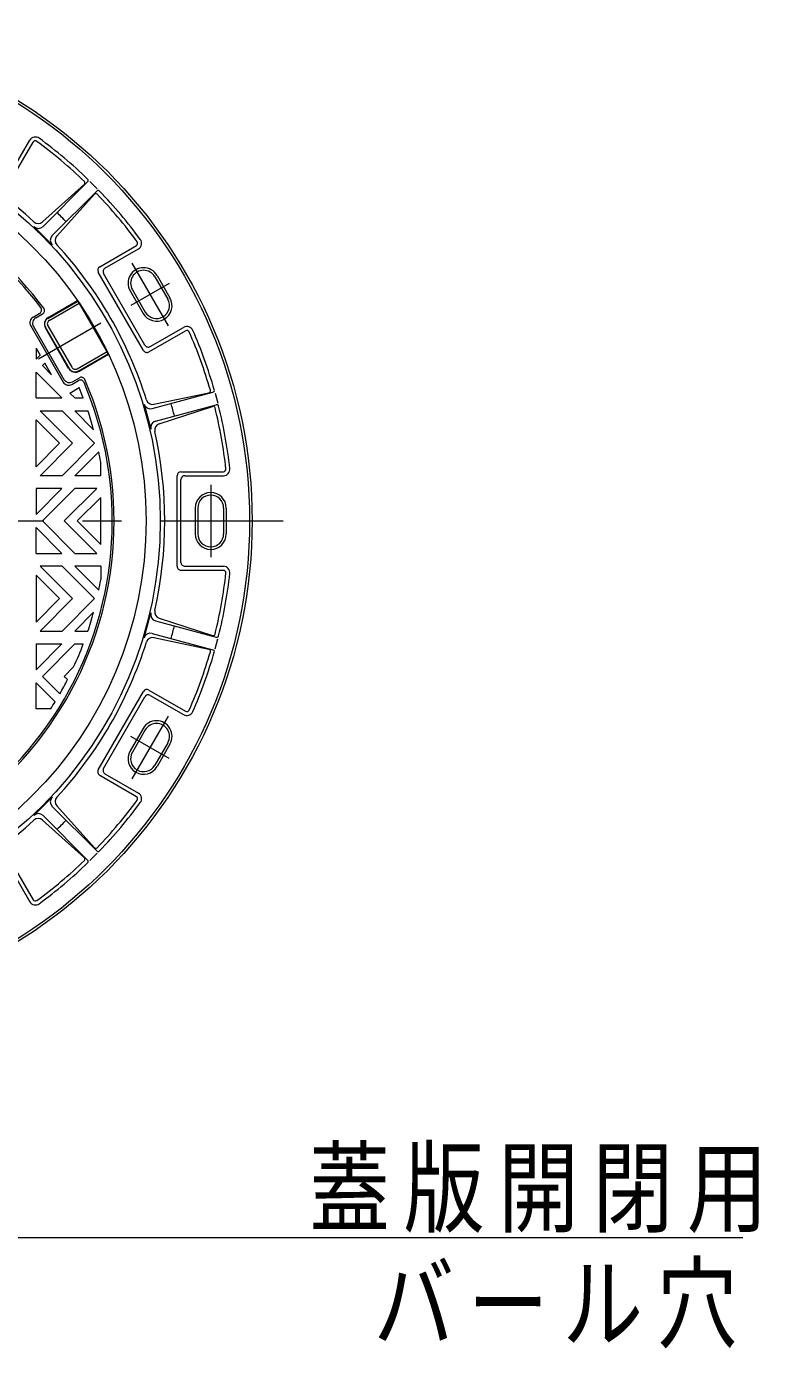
# Model space of a CAD drawing. Units: millimetres, scale not verified. Extents: x -5968 to 5968, y -4228 to 4228.
# Drawn here: x 2580 to 3146, y -1997 to -976 of the extents above; entities that cross this region are included whole.
import ezdxf

# ---------------------------------------------------------------- set-up
doc = ezdxf.new("R2010")
doc.units = ezdxf.units.MM
doc.header["$LTSCALE"] = 30
doc.linetypes.add('CHAIN1', pattern=[8, 5, -1, 1, -1])
doc.linetypes.add('DOUBLE_CHAIN1', pattern=[8.8, 5, -1, 0.6, -0.6, 0.6, -1])
doc.layers.add('0-0_枠', color=3, linetype='Continuous', lineweight=9)
doc.styles.add('ＭＳ ゴシック', font='')
doc.styles.get('ＭＳ ゴシック').set_extended_font_data('MS Gothic')

msp = doc.modelspace()

# ---------------------------------------------------------------- linework, layer by layer
at = {"layer": '0-0_枠'}
for p, q in [((2567.64, -1089.4), (2582.53, -1063.61)), ((2568.74, -1093.5), (2585.13, -1065.11)), ((2592.37, -1126.59), (2624.7, -1097.58)), ((2592.78, -1130.17), (2627.2, -1095.74)), ((2599.85, -1137.24), (2634.27, -1102.81)), ((2628.97, -1095.39), (2634.63, -1101.05)), ((2603.43, -1137.64), (2632.44, -1105.32)), ((2585.71, -1130.17), (2599.85, -1144.31)), ((2636.52, -1161.28), (2664.91, -1144.89)), ((2640.62, -1162.38), (2666.41, -1147.49)), ((2670.42, -1226), (2635.42, -1165.38)), ((2671.52, -1221.9), (2639.52, -1166.48)), ((2679.1, -1169.03), (2689.1, -1186.35)), ((2680.83, -1168.03), (2690.83, -1185.35)), ((2660.05, -1180.03), (2670.05, -1197.35)), ((2661.78, -1179.03), (2671.78, -1196.35)), ((2674.52, -1227.1), (2702.91, -1210.71)), ((2675.62, -1223), (2701.41, -1208.11)), ((2677, -1270.88), (2724.03, -1258.27)), ((2678.44, -1267.57), (2720.94, -1258.61)), ((2725.74, -1258.85), (2727.81, -1266.58)), ((2670.88, -1267.34), (2676.05, -1286.66)), ((2679.59, -1280.53), (2726.62, -1267.93)), ((2682.49, -1282.67), (2723.77, -1269.18)), ((2696.33, -1392.69), (2696.33, -1322.69)), ((2699.33, -1319.69), (2732.11, -1319.69)), ((2699.33, -1389.69), (2699.33, -1325.69)), ((2702.33, -1322.69), (2732.11, -1322.69)), ((2710.33, -1347.69), (2710.33, -1367.69)), ((2712.33, -1347.69), (2712.33, -1367.69)), ((2732.33, -1347.69), (2732.33, -1367.69)), ((2734.33, -1347.69), (2734.33, -1367.69)), ((2699.33, -1395.69), (2732.11, -1395.69)), ((2702.33, -1392.69), (2732.11, -1392.69)), ((2670.88, -1448.04), (2676.05, -1428.72)), ((2679.59, -1434.84), (2726.62, -1447.44)), ((2682.49, -1432.7), (2723.77, -1446.19)), ((2677, -1444.5), (2724.03, -1457.1)), ((2678.44, -1447.8), (2720.94, -1456.76)), ((2725.74, -1456.52), (2727.81, -1448.8)), ((2635.42, -1550), (2670.42, -1489.38)), ((2674.52, -1488.28), (2702.91, -1504.67)), ((2639.52, -1548.9), (2671.52, -1493.48)), ((2675.62, -1492.38), (2701.41, -1507.27)), ((2670.05, -1518.03), (2660.05, -1535.35)), ((2671.78, -1519.03), (2661.78, -1536.35)), ((2689.1, -1529.03), (2679.1, -1546.35)), ((2690.83, -1530.03), (2680.83, -1547.35)), ((2636.52, -1554.1), (2664.91, -1570.49)), ((2640.62, -1553), (2666.41, -1567.89)), ((2599.85, -1571.06), (2585.71, -1585.21)), ((2599.85, -1578.14), (2634.27, -1612.56)), ((2603.43, -1577.73), (2632.44, -1610.06)), ((2592.37, -1588.78), (2624.7, -1617.8)), ((2592.78, -1585.21), (2627.2, -1619.63)), ((2568.74, -1621.88), (2585.13, -1650.27)), ((2634.63, -1614.33), (2628.97, -1619.99)), ((2567.64, -1625.98), (2582.53, -1651.77))]:
    msp.add_line(p, q, dxfattribs=at)
at = {"layer": '0-0_枠', "linetype": 'CHAIN1'}
for p, q in [((2661.44, -1158.44), (2689.44, -1206.94)), ((2690.16, -1174.19), (2660.58, -1191.27)), ((2722.33, -1329.69), (2722.33, -1385.69)), ((2689.44, -1508.44), (2661.44, -1556.94)), ((2690.16, -1541.19), (2660.58, -1524.11))]:
    msp.add_line(p, q, dxfattribs=at)
at = {"layer": '0-0_枠', "linetype": 'DOUBLE_CHAIN1'}
for p, q in [((2596.43, -1201.17), (2619.63, -1187.77)), ((2619.63, -1187.77), (2631.38, -1208.12)), ((2613.1, -1240.04), (2594.6, -1208)), ((2643.13, -1228.48), (2631.38, -1208.12)), ((2619.93, -1241.87), (2643.13, -1228.48))]:
    msp.add_line(p, q, dxfattribs=at)
at = {"layer": '0-0_枠', "color": 7}
for p, q in [((2596.75, -1200.4), (2619.35, -1187.36)), ((2597.57, -1202.82), (2620.75, -1189.43)), ((2585.09, -1200.21), (2590.18, -1197.27)), ((2587.14, -1200.76), (2592.36, -1197.75)), ((2583.26, -1207.04), (2608.26, -1250.34)), ((2585.31, -1207.59), (2608.81, -1248.29)), ((2612.56, -1239.78), (2594.56, -1208.6)), ((2596.47, -1206.92), (2614.97, -1238.96)), ((2619.07, -1240.06), (2642.25, -1226.67)), ((2620.76, -1241.97), (2643.35, -1228.93)), ((2615.09, -1252.17), (2620.18, -1249.23)), ((2615.64, -1250.12), (2620.86, -1247.11)), ((2562.3, -1911.22), (3133.37, -1911.22))]:
    msp.add_line(p, q, dxfattribs=at)
at = {"layer": '0-0_枠', "color": 7, "linetype": 'CHAIN1'}
for p, q in [((2589.27, -1232.44), (2637.33, -1204.69)), ((1963.29, -1357.69), (2778.18, -1357.69))]:
    msp.add_line(p, q, dxfattribs=at)
at = {"layer": '0-0_枠', "color": 4}
for p, q in [((2587.33, -1224.08), (2587.33, -1232.69)), ((2587.33, -1242.69), (2607.33, -1262.69)), ((2587.33, -1262.69), (2587.33, -1242.69)), ((2594.1, -1235.81), (2592.23, -1237.69)), ((2599.23, -1244.69), (2592.23, -1237.69)), ((2599.23, -1244.69), (2594.1, -1235.81)), ((2587.33, -1262.69), (2607.33, -1262.69)), ((2617.23, -1262.69), (2623.88, -1262.69)), ((2615.46, -1297.69), (2590.46, -1272.69)), ((2590.46, -1272.69), (2607.43, -1272.69)), ((2607.43, -1272.69), (2632.43, -1297.69)), ((2617.33, -1272.69), (2627.43, -1272.69)), ((2617.33, -1272.69), (2631.8, -1287.16)), ((2587.33, -1315.92), (2605.56, -1297.69)), ((2615.46, -1297.69), (2590.46, -1322.69)), ((2607.43, -1322.69), (2632.43, -1297.69)), ((2635.84, -1304.18), (2617.33, -1322.69)), ((2637.33, -1322.69), (2637.33, -1312.13)), ((2607.43, -1322.69), (2590.46, -1322.69)), ((2637.33, -1322.69), (2617.33, -1322.69)), ((2607.33, -1332.69), (2587.33, -1332.69)), ((2587.33, -1332.69), (2587.33, -1352.69)), ((2607.33, -1332.69), (2587.33, -1352.69)), ((2617.23, -1332.69), (2592.23, -1357.69)), ((2609.2, -1357.69), (2634.2, -1332.69)), ((2634.2, -1332.69), (2617.23, -1332.69)), ((2637.33, -1339.46), (2619.1, -1357.69)), ((2637.33, -1375.92), (2637.33, -1339.46)), ((2617.23, -1382.69), (2592.23, -1357.69)), ((2609.2, -1357.69), (2634.2, -1382.69)), ((2637.33, -1375.92), (2619.1, -1357.69)), ((2587.33, -1362.69), (2607.33, -1382.69)), ((2587.33, -1382.69), (2587.33, -1362.69)), ((2587.33, -1382.69), (2607.33, -1382.69)), ((2617.23, -1382.69), (2634.2, -1382.69)), ((2607.43, -1392.69), (2590.46, -1392.69)), ((2615.46, -1417.69), (2590.46, -1392.69)), ((2607.43, -1392.69), (2632.43, -1417.69)), ((2637.33, -1392.69), (2617.33, -1392.69)), ((2635.84, -1411.2), (2617.33, -1392.69)), ((2637.33, -1392.69), (2637.33, -1403.24)), ((2587.33, -1399.46), (2605.56, -1417.69)), ((2615.46, -1417.69), (2590.46, -1442.69)), ((2607.43, -1442.69), (2632.43, -1417.69)), ((2617.33, -1442.69), (2631.8, -1428.22)), ((2590.46, -1442.69), (2607.43, -1442.69)), ((2617.33, -1442.69), (2627.43, -1442.69)), ((2587.33, -1472.69), (2607.33, -1452.69)), ((2587.33, -1452.69), (2587.33, -1472.69)), ((2587.33, -1452.69), (2607.33, -1452.69)), ((2617.23, -1452.69), (2592.23, -1477.69)), ((2617.23, -1452.69), (2623.88, -1452.69)), ((2609.2, -1477.69), (2616.42, -1470.46)), ((2605.73, -1491.19), (2592.23, -1477.69)), ((2609.2, -1477.69), (2611.69, -1480.18)), ((2587.33, -1502.69), (2587.33, -1482.69)), ((2602.06, -1497.42), (2587.33, -1482.69)), ((2598.77, -1502.69), (2587.33, -1502.69))]:
    msp.add_line(p, q, dxfattribs=at)
for points in [[(2587.33, -1224.08), (2590.48, -1229.54), (2587.33, -1232.69)], [(2617.23, -1262.69), (2613.44, -1258.9), (2620.71, -1254.7)], [(2587.33, -1315.92), (2587.33, -1279.46), (2605.56, -1297.69)], [(2587.33, -1399.46), (2587.33, -1435.92), (2605.56, -1417.69)]]:
    msp.add_lwpolyline(points, dxfattribs=at)
at = {"layer": '0-0_枠'}
for radius in [382, 380, 311]:
    msp.add_circle((2372.33, -1357.69), radius, dxfattribs=at)
at = {"layer": '0-0_枠', "color": 7}
msp.add_circle((2372.33, -1357.69), 300, dxfattribs=at)
at = {"layer": '0-0_枠'}
for centre, radius, start, end in [((2372.33, -1357.69), 314.53, 47.29733, 72.70264), ((2586.86, -1066.11), 5, 53.65497, 150.00081), ((2372.33, -1357.69), 367, 46.01897, 53.65601), ((2586.86, -1066.11), 2, 53.65816, 150.004), ((2372.33, -1357.69), 364, 46.10173, 53.65602), ((2623.68, -1096.48), 1.5, 312.64594, 46.0253), ((2626.14, -1094.68), 1.5, 314.99989, 45.94736), ((2635.34, -1103.87), 1.5, 44.05423, 135.00169), ((2372.33, -1357.69), 367, 36.34399, 43.98102), ((2633.54, -1106.33), 1.5, 43.97629, 137.35565), ((2372.33, -1357.69), 364, 36.34398, 43.89825), ((2372.33, -1357.69), 332, 44.1371, 45.86287), ((2589.03, -1122.87), 5, 227.26852, 313.36514), ((2589.24, -1126.64), 5, 225, 315), ((2603.38, -1140.78), 5, 135, 225), ((2607.15, -1140.98), 5, 136.63486, 222.73148), ((2663.91, -1143.16), 2, 299.99864, 36.34448), ((2663.91, -1143.16), 5, 299.99864, 36.34448), ((2372.33, -1357.69), 314.53, 17.29735, 42.70264), ((2638.02, -1163.88), 3, 120.0006, 209.99998), ((2642.12, -1164.98), 3, 119.99998, 209.99998), ((2670.44, -1174.03), 12, 30, 210), ((2670.44, -1174.03), 10, 30, 210), ((2680.44, -1191.35), 12, 210, 30), ((2680.44, -1191.35), 10, 210, 30), ((2703.91, -1212.44), 5, 23.65497, 120.00081), ((2703.91, -1212.44), 2, 23.65816, 120.004), ((2372.33, -1357.69), 364, 16.10173, 23.65602), ((2372.33, -1357.69), 367, 16.01897, 23.65601), ((2674.12, -1220.4), 3, 210.00034, 300.0006), ((2673.02, -1224.5), 3, 209.99998, 300.00008), ((2677.41, -1262.68), 5, 197.26852, 283.36514), ((2720.61, -1257.15), 1.5, 282.64594, 16.0253), ((2723.64, -1256.83), 1.5, 284.99989, 15.94736), ((2675.71, -1266.05), 5, 195, 285), ((2372.33, -1357.69), 332, 14.1371, 15.86287), ((2724.22, -1270.62), 1.5, 13.97629, 107.35565), ((2372.33, -1357.69), 364, 6.34398, 13.89825), ((2727.01, -1269.38), 1.5, 14.05423, 105.00169), ((2372.33, -1357.69), 367, 6.34399, 13.98102), ((2680.88, -1285.36), 5, 105, 195), ((2684.04, -1287.43), 5, 106.63486, 192.73148), ((2372.33, -1357.69), 314.53, 347.29735, 12.70264), ((2732.11, -1317.69), 5, 269.99864, 6.34448), ((2699.33, -1322.69), 3, 90.0006, 179.99998), ((2702.33, -1325.69), 3, 89.99998, 179.99998), ((2732.11, -1317.69), 2, 269.99864, 6.34448), ((2722.33, -1347.69), 12, 0, 180), ((2722.33, -1347.69), 10, 0, 180), ((2722.33, -1367.69), 12, 180, 0), ((2722.33, -1367.69), 10, 180, 0), ((2699.33, -1392.69), 3, 179.99998, 270.00008), ((2702.33, -1389.69), 3, 180.00034, 270.0006), ((2372.33, -1357.69), 364, 346.10173, 353.65602), ((2372.33, -1357.69), 367, 346.01897, 353.65601), ((2732.11, -1397.69), 5, 353.65497, 90.00081), ((2732.11, -1397.69), 2, 353.65816, 90.004), ((2680.88, -1430.01), 5, 164.99971, 254.99971), ((2684.04, -1427.95), 5, 167.26868, 253.3653), ((2372.33, -1357.69), 332, 344.1371, 345.86287), ((2675.71, -1449.33), 5, 75, 165), ((2677.41, -1452.69), 5, 76.63457, 162.73119), ((2724.22, -1444.76), 1.5, 252.64481, 346.02417), ((2727.01, -1445.99), 1.5, 254.99876, 345.94623), ((2372.33, -1357.69), 314.53, 317.29735, 342.70267), ((2372.33, -1357.69), 364, 336.34398, 343.89825), ((2372.33, -1357.69), 367, 336.34399, 343.98102), ((2720.61, -1458.23), 1.5, 343.97516, 77.35452), ((2723.64, -1458.55), 1.5, 344.05423, 75.00169), ((2673.02, -1490.88), 3, 60.0006, 149.99998), ((2674.12, -1494.98), 3, 59.99998, 149.99998), ((2703.91, -1502.94), 5, 239.99864, 336.34448), ((2703.91, -1502.94), 2, 239.99864, 336.34448), ((2680.44, -1524.03), 12, 330, 150), ((2680.44, -1524.03), 10, 330, 150), ((2670.44, -1541.35), 12, 150, 330), ((2670.44, -1541.35), 10, 150, 330), ((2638.02, -1551.5), 3, 149.99998, 240.00008), ((2642.12, -1550.4), 3, 150.00034, 240.0006), ((2603.38, -1574.6), 5, 135, 225), ((2607.15, -1574.39), 5, 137.26852, 223.36514), ((2663.91, -1572.22), 2, 323.65816, 60.004), ((2663.91, -1572.22), 5, 323.65497, 60.00081), ((2372.33, -1357.69), 364, 316.10173, 323.65602), ((2372.33, -1357.69), 367, 316.01897, 323.65601), ((2372.33, -1357.69), 314.53, 287.29735, 312.70265), ((2589.03, -1592.51), 5, 46.63486, 132.73148), ((2589.24, -1588.74), 5, 45, 135), ((2372.33, -1357.69), 332, 314.1371, 315.86287), ((2633.54, -1609.04), 1.5, 222.64594, 316.0253), ((2635.34, -1611.5), 1.5, 224.99989, 315.94736), ((2372.33, -1357.69), 364, 306.34398, 313.89825), ((2372.33, -1357.69), 367, 306.34399, 313.98102), ((2623.68, -1618.9), 1.5, 313.97629, 47.35565), ((2626.14, -1620.69), 1.5, 314.05423, 45.00169), ((2586.86, -1649.27), 5, 209.99864, 306.34448), ((2586.86, -1649.27), 2, 209.99864, 306.34448)]:
    msp.add_arc(centre, radius, start, end, dxfattribs=at)
at = {"layer": '0-0_枠', "color": 7}
for centre, radius, start, end in [((2372.33, -1357.69), 273.89, 36.99731, 82.19835), ((2372.33, -1357.69), 275.35, 36.64175, 82.05051), ((2588.68, -1194.67), 3, 300.00003, 36.99712), ((2590.86, -1195.15), 3, 299.99879, 36.64226), ((2587.59, -1204.54), 5, 119.99951, 210.0007), ((2589.64, -1205.09), 5, 119.99951, 210.0007), ((2599.75, -1205.6), 6, 120.00011, 210.00011), ((2599.07, -1205.42), 3, 120.00011, 210.00111), ((2617.76, -1236.78), 6, 210.00011, 300.00011), ((2617.57, -1237.46), 3, 209.9991, 300.00011), ((2372.33, -1357.69), 275.35, 276.46431, 23.35823), ((2372.33, -1357.69), 273.89, 276.81491, 23.00267), ((2612.59, -1247.84), 5, 209.99951, 299.99951), ((2613.14, -1245.79), 5, 210.00011, 300.00011), ((2621.68, -1251.83), 3, 23.0029, 119.99998), ((2622.36, -1249.71), 3, 23.35776, 120.00122)]:
    msp.add_arc(centre, radius, start, end, dxfattribs=at)
at = {"layer": '0-0_枠', "linetype": 'DOUBLE_CHAIN1'}
for centre, start, end in [((2598.93, -1205.5), 119.99951, 210.0007), ((2617.43, -1237.54), 209.99951, 300.0007)]:
    msp.add_arc(centre, 5, start, end, dxfattribs=at)
at = {"layer": '0-0_枠', "color": 4}
for start, end in [(20.68982, 22.52077), (15.2061, 18.42828), (9.75395, 11.47859), (348.52144, 350.24605), (341.57169, 344.79387), (335.20219, 339.31024), (330.231, 332.89899), (327.36673, 328.69054)]:
    msp.add_arc((2372.33, -1357.69), 268.89, start, end, dxfattribs=at)

# ---------------------------------------------------------------- texts
at = {"layer": '0-0_枠', "color": 7, "char_height": 57.15, "attachment_point": 7, "style": 'ＭＳ ゴシック'}
for s, insert in [('\\T1.17;\\W0.8;蓋版開閉用', (2798.48, -1907.82)), ('\\T1.17;\\W0.8;バール穴', (2848.11, -1996.94))]:
    msp.add_mtext(s, dxfattribs=dict(at, insert=insert))

doc.saveas('drawing.dxf')
